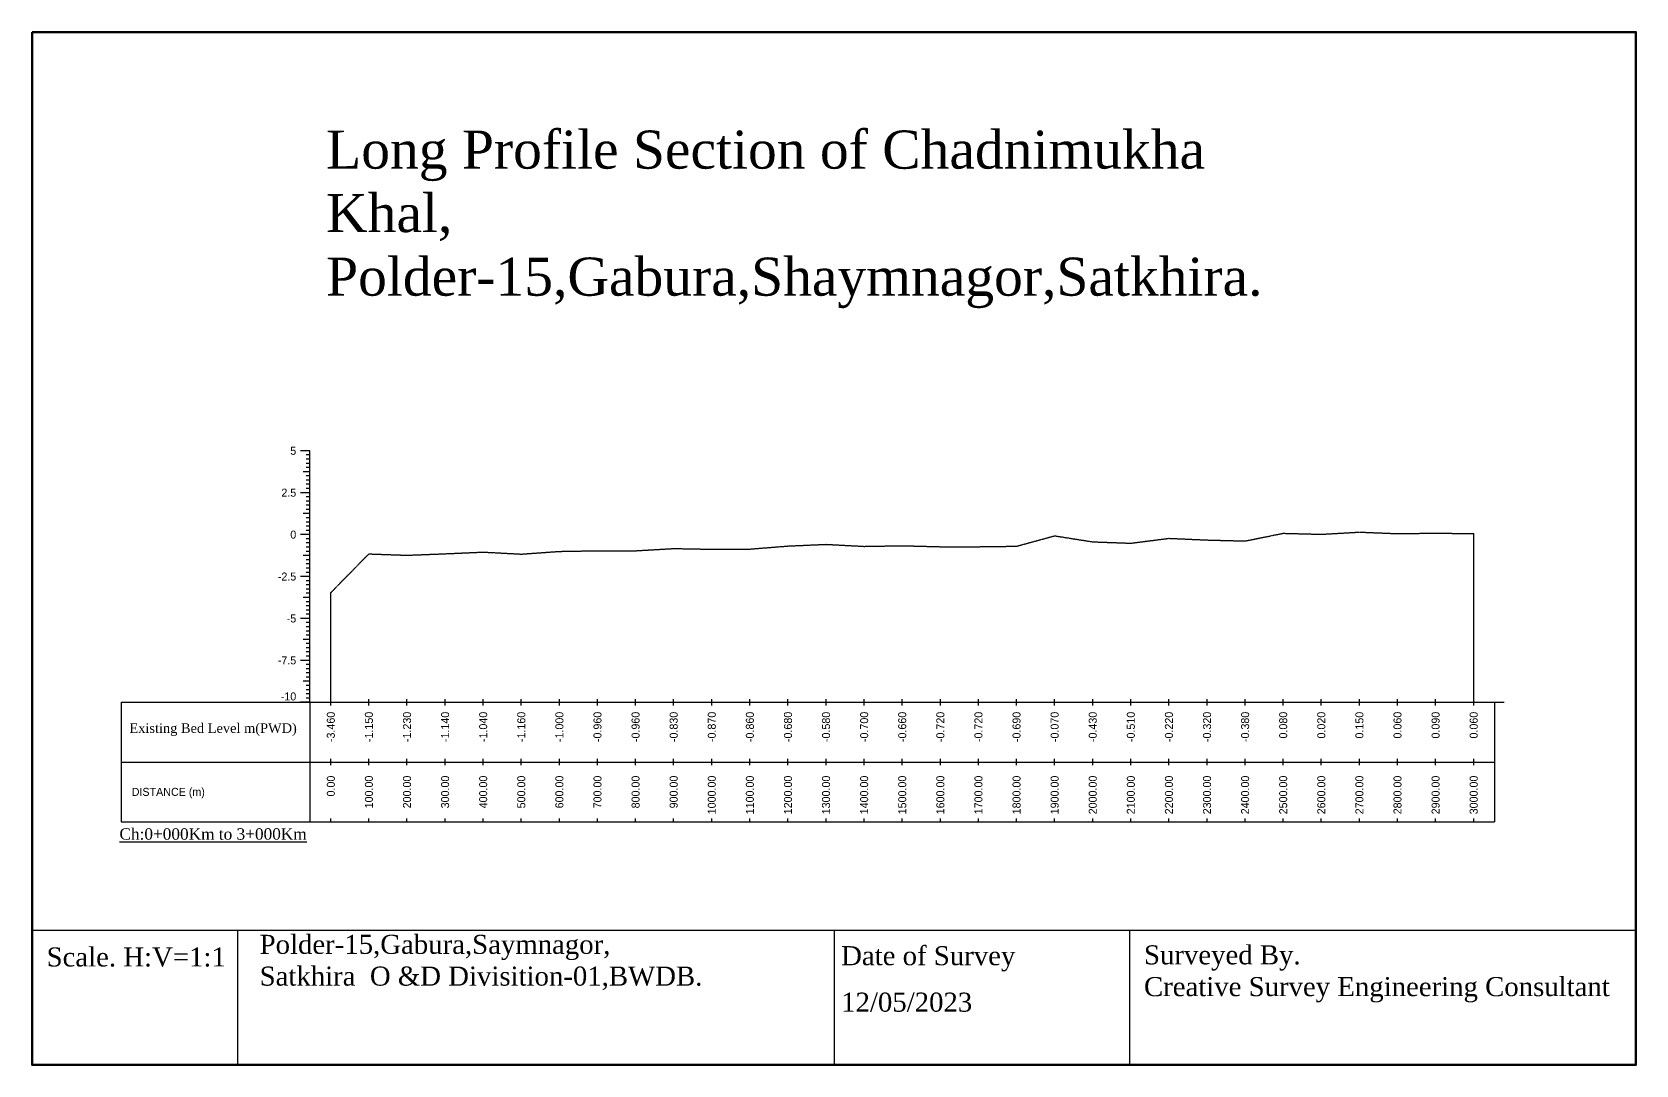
# Model space of a CAD drawing. Header units: inches. Extents: x 2308 to 13708, y -3465 to 2632.
# Drawn here: x 9498 to 13708, y -855 to 1855 of the extents above; entities that cross this region are included whole.
import ezdxf
from ezdxf.enums import TextEntityAlignment as Align

# ---------------------------------------------------------------- set-up
doc = ezdxf.new("R2010")
doc.units = ezdxf.units.IN
doc.header["$MEASUREMENT"] = 0
doc.linetypes.add('HIDDEN', pattern=[0.375, 0.25, -0.125])
doc.layers.add('CS_Drawing', color=7, linetype='Continuous')
doc.layers.add('GL', color=3, linetype='HIDDEN')
doc.styles.add('romans', font='romans.shx')

msp = doc.modelspace()

# ---------------------------------------------------------------- linework, layer by layer
at = {"color": 4, "lineweight": 50}
msp.add_lwpolyline([(9498.1, 1855.1), (13708.1, 1855.1), (13708.1, -855.2), (9498.1, -855.2)], close=True, dxfattribs=at)
for points in [[(9498.1, -501.7), (13708.1, -501.7)], [(9498.1, -501.7), (9498.1, -855.1)], [(10037, -501.7), (10037, -855.1)], [(11603.1, -501.7), (11603.1, -855.1)], [(12379, -501.7), (12379, -855.1)]]:
    msp.add_lwpolyline(points)
at = {"layer": 'CS_Drawing'}
for p, q in [((10227.2, 756.4), (10202.5, 756.4)), ((10227.2, 756.4), (10209.9, 756.4)), ((10227.2, 756.4), (10217.3, 756.4)), ((10227.2, 745.4), (10217.3, 745.4)), ((10227.2, 734.4), (10217.3, 734.4)), ((10227.2, 723.4), (10217.3, 723.4)), ((10227.2, 96.4), (10227.2, 756.4)), ((10227.2, 701.4), (10209.9, 701.4)), ((10227.2, 712.4), (10217.3, 712.4)), ((10227.2, 701.4), (10217.3, 701.4)), ((10227.2, 690.4), (10217.3, 690.4)), ((10227.2, 679.4), (10217.3, 679.4)), ((10227.2, 646.4), (10202.5, 646.4)), ((10227.2, 646.4), (10209.9, 646.4)), ((10227.2, 668.4), (10217.3, 668.4)), ((10227.2, 657.4), (10217.3, 657.4)), ((10227.2, 646.4), (10217.3, 646.4)), ((10227.2, 635.4), (10217.3, 635.4)), ((10227.2, 591.4), (10209.9, 591.4)), ((10227.2, 624.4), (10217.3, 624.4)), ((10227.2, 613.4), (10217.3, 613.4)), ((10227.2, 602.4), (10217.3, 602.4)), ((10227.2, 591.4), (10217.3, 591.4)), ((10227.2, 580.4), (10217.3, 580.4)), ((10227.2, 569.4), (10217.3, 569.4)), ((10227.2, 558.4), (10217.3, 558.4)), ((10227.2, 547.4), (10217.3, 547.4)), ((10227.2, 536.4), (10202.5, 536.4)), ((10227.2, 536.4), (10209.9, 536.4)), ((10227.2, 536.4), (10217.3, 536.4)), ((10227.2, 525.4), (10217.3, 525.4)), ((10227.2, 514.4), (10217.3, 514.4)), ((13282.2, 96.4), (13282.2, 539)), ((10227.2, 481.4), (10209.9, 481.4)), ((10227.2, 503.4), (10217.3, 503.4)), ((10227.2, 492.4), (10217.3, 492.4)), ((10227.2, 481.4), (10217.3, 481.4)), ((10227.2, 470.4), (10217.3, 470.4)), ((10227.2, 426.4), (10202.5, 426.4)), ((10227.2, 426.4), (10209.9, 426.4)), ((10227.2, 459.4), (10217.3, 459.4)), ((10227.2, 448.4), (10217.3, 448.4)), ((10227.2, 437.4), (10217.3, 437.4)), ((10227.2, 426.4), (10217.3, 426.4)), ((10227.2, 415.4), (10217.3, 415.4)), ((10227.2, 404.4), (10217.3, 404.4)), ((10227.2, 393.4), (10217.3, 393.4)), ((10227.2, 382.4), (10217.3, 382.4)), ((10282.2, 96.4), (10282.2, 384.1)), ((10227.2, 371.4), (10209.9, 371.4)), ((10227.2, 371.4), (10217.3, 371.4)), ((10227.2, 360.4), (10217.3, 360.4)), ((10227.2, 349.4), (10217.3, 349.4)), ((10227.2, 338.4), (10217.3, 338.4)), ((10227.2, 316.4), (10202.5, 316.4)), ((10227.2, 316.4), (10209.9, 316.4)), ((10227.2, 327.4), (10217.3, 327.4)), ((10227.2, 316.4), (10217.3, 316.4)), ((10227.2, 305.4), (10217.3, 305.4)), ((10227.2, 261.4), (10209.9, 261.4)), ((10227.2, 294.4), (10217.3, 294.4)), ((10227.2, 283.4), (10217.3, 283.4)), ((10227.2, 272.4), (10217.3, 272.4)), ((10227.2, 261.4), (10217.3, 261.4)), ((10227.2, 250.4), (10217.3, 250.4)), ((10227.2, 239.4), (10217.3, 239.4)), ((10227.2, 228.4), (10217.3, 228.4)), ((10227.2, 217.4), (10217.3, 217.4)), ((10227.2, 206.4), (10202.5, 206.4)), ((10227.2, 206.4), (10209.9, 206.4)), ((10227.2, 206.4), (10217.3, 206.4)), ((10227.2, 195.4), (10217.3, 195.4)), ((10227.2, 184.4), (10217.3, 184.4)), ((10227.2, 173.4), (10217.3, 173.4)), ((10227.2, 151.4), (10209.9, 151.4)), ((10227.2, 162.4), (10217.3, 162.4)), ((10227.2, 151.4), (10217.3, 151.4)), ((10227.2, 140.4), (10217.3, 140.4)), ((10227.2, 129.4), (10217.3, 129.4)), ((9732.2, 96.4), (10227.2, 96.4)), ((9732.2, 96.4), (9732.2, -217.1)), ((10227.2, 96.4), (10202.5, 96.4)), ((10227.2, 96.4), (10209.9, 96.4)), ((10227.2, 118.4), (10217.3, 118.4)), ((10227.2, 107.4), (10217.3, 107.4)), ((10227.2, 96.4), (10217.3, 96.4)), ((10227.2, 96.4), (13337.2, 96.4)), ((10227.2, 96.4), (10227.2, -217.1)), ((10282.2, 88.1), (10282.2, 104.6)), ((10382.2, 88.1), (10382.2, 104.6)), ((10482.2, 88.1), (10482.2, 104.6)), ((10582.2, 88.1), (10582.2, 104.6)), ((10682.2, 88.1), (10682.2, 104.6)), ((10782.2, 88.1), (10782.2, 104.6)), ((10882.2, 88.1), (10882.2, 104.6)), ((10982.2, 88.1), (10982.2, 104.6)), ((11082.2, 88.1), (11082.2, 104.6)), ((11182.2, 88.1), (11182.2, 104.6)), ((11282.2, 88.1), (11282.2, 104.6)), ((11382.2, 88.1), (11382.2, 104.6)), ((11482.2, 88.1), (11482.2, 104.6)), ((11582.2, 88.1), (11582.2, 104.6)), ((11682.2, 88.1), (11682.2, 104.6)), ((11782.2, 88.1), (11782.2, 104.6)), ((11882.2, 88.1), (11882.2, 104.6)), ((11982.2, 88.1), (11982.2, 104.6)), ((12082.2, 88.1), (12082.2, 104.6)), ((12182.2, 88.1), (12182.2, 104.6)), ((12282.2, 88.1), (12282.2, 104.6)), ((12382.2, 88.1), (12382.2, 104.6)), ((12482.2, 88.1), (12482.2, 104.6)), ((12582.2, 88.1), (12582.2, 104.6)), ((12682.2, 88.1), (12682.2, 104.6)), ((12782.2, 88.1), (12782.2, 104.6)), ((12882.2, 88.1), (12882.2, 104.6)), ((12982.2, 88.1), (12982.2, 104.6)), ((13082.2, 88.1), (13082.2, 104.6)), ((13182.2, 88.1), (13182.2, 104.6)), ((13282.2, 88.1), (13282.2, 104.6)), ((13337.2, 96.4), (13362, 96.4)), ((13337.2, 96.4), (13354.5, 96.4)), ((13337.2, 96.4), (13347.1, 96.4)), ((13337.2, 96.4), (13337.2, -217.1)), ((9732.2, -60.4), (10227.2, -60.4)), ((10227.2, -60.4), (13337.2, -60.4)), ((10227.2, -60.4), (13337.2, -60.4)), ((10282.2, -68.6), (10282.2, -52.1)), ((10382.2, -68.6), (10382.2, -52.1)), ((10482.2, -68.6), (10482.2, -52.1)), ((10582.2, -68.6), (10582.2, -52.1)), ((10682.2, -68.6), (10682.2, -52.1)), ((10782.2, -68.6), (10782.2, -52.1)), ((10882.2, -68.6), (10882.2, -52.1)), ((10982.2, -68.6), (10982.2, -52.1)), ((11082.2, -68.6), (11082.2, -52.1)), ((11182.2, -68.6), (11182.2, -52.1)), ((11282.2, -68.6), (11282.2, -52.1)), ((11382.2, -68.6), (11382.2, -52.1)), ((11482.2, -68.6), (11482.2, -52.1)), ((11582.2, -68.6), (11582.2, -52.1)), ((11682.2, -68.6), (11682.2, -52.1)), ((11782.2, -68.6), (11782.2, -52.1)), ((11882.2, -68.6), (11882.2, -52.1)), ((11982.2, -68.6), (11982.2, -52.1)), ((12082.2, -68.6), (12082.2, -52.1)), ((12182.2, -68.6), (12182.2, -52.1)), ((12282.2, -68.6), (12282.2, -52.1)), ((12382.2, -68.6), (12382.2, -52.1)), ((12482.2, -68.6), (12482.2, -52.1)), ((12582.2, -68.6), (12582.2, -52.1)), ((12682.2, -68.6), (12682.2, -52.1)), ((12782.2, -68.6), (12782.2, -52.1)), ((12882.2, -68.6), (12882.2, -52.1)), ((12982.2, -68.6), (12982.2, -52.1)), ((13082.2, -68.6), (13082.2, -52.1)), ((13182.2, -68.6), (13182.2, -52.1)), ((13282.2, -68.6), (13282.2, -52.1)), ((10282.2, -217.1), (10282.2, -208.9)), ((10382.2, -217.1), (10382.2, -208.9)), ((10482.2, -217.1), (10482.2, -208.9)), ((10582.2, -217.1), (10582.2, -208.9)), ((10682.2, -217.1), (10682.2, -208.9)), ((10782.2, -217.1), (10782.2, -208.9)), ((10882.2, -217.1), (10882.2, -208.9)), ((10982.2, -217.1), (10982.2, -208.9)), ((11082.2, -217.1), (11082.2, -208.9)), ((11182.2, -217.1), (11182.2, -208.9)), ((11282.2, -217.1), (11282.2, -208.9)), ((11382.2, -217.1), (11382.2, -208.9)), ((11482.2, -217.1), (11482.2, -208.9)), ((11582.2, -217.1), (11582.2, -208.9)), ((11682.2, -217.1), (11682.2, -208.9)), ((11782.2, -217.1), (11782.2, -208.9)), ((11882.2, -217.1), (11882.2, -208.9)), ((11982.2, -217.1), (11982.2, -208.9)), ((12082.2, -217.1), (12082.2, -208.9)), ((12182.2, -217.1), (12182.2, -208.9)), ((12282.2, -217.1), (12282.2, -208.9)), ((12382.2, -217.1), (12382.2, -208.9)), ((12482.2, -217.1), (12482.2, -208.9)), ((12582.2, -217.1), (12582.2, -208.9)), ((12682.2, -217.1), (12682.2, -208.9)), ((12782.2, -217.1), (12782.2, -208.9)), ((12882.2, -217.1), (12882.2, -208.9)), ((12982.2, -217.1), (12982.2, -208.9)), ((13082.2, -217.1), (13082.2, -208.9)), ((13182.2, -217.1), (13182.2, -208.9)), ((13282.2, -217.1), (13282.2, -208.9)), ((9732.2, -217.1), (10227.2, -217.1)), ((10227.2, -217.1), (13337.2, -217.1))]:
    msp.add_line(p, q, dxfattribs=at)
at = {"layer": 'GL', "color": 5}
msp.add_lwpolyline([(10282.2, 384.1), (10382.2, 485.8), (10482.2, 482.3), (10582.2, 486.2), (10682.2, 490.6), (10782.2, 485.3), (10882.2, 492.4), (10982.2, 494.1), (11082.2, 494.1), (11182.2, 499.9), (11282.2, 498.1), (11382.2, 498.5), (11482.2, 506.5), (11582.2, 510.9), (11682.2, 505.6), (11782.2, 507.3), (11882.2, 504.7), (11982.2, 504.7), (12082.2, 506), (12182.2, 533.3), (12282.2, 517.5), (12382.2, 513.9), (12482.2, 526.7), (12582.2, 522.3), (12682.2, 519.7), (12782.2, 539.9), (12882.2, 537.3), (12982.2, 543), (13082.2, 539), (13182.2, 540.3), (13282.2, 539), (13282.2, 539)], dxfattribs=at)

# ---------------------------------------------------------------- texts
at = {"attachment_point": 1, "style": 'romans'}
for s, insert, char_height, width in [('{\\fTimes New Roman|b0|i0|c0|p18;Long Profile Section of Chadnimukha Khal, Polder-15,Gabura,Shaymnagor,Satkhira.}', (10269.9, 1596.8), 100, 2637.973), ('{\\fTimes New Roman|b0|i0|c0|p18;Existing Bed Level m(PWD)}', (9753.6, 41.1), 25, 446.549), ('{\\fTimes New Roman|b0|i0|c0|p18;\\LCh:0+000Km to 3+000Km}', (9727.4, -234.2), 30, 798.17), ('{\\fTimes New Roman|b0|i0|c0|p18;Scale. H:V=1:1}', (9536.2, -546.9), 50, 798.17), ('{\\fTimes New Roman|b0|i0|c0|p18;Polder-15,Gabura,Saymnagor,                        Satkhira  O &D Divisition-01,BWDB.}', (10095.4, -513.8), 50, 1426.082), ('{\\fTimes New Roman|b0|i0|c0|p18;Date of Survey}', (11621.9, -543.6), 50, 798.17), ('{\\fTimes New Roman|b0|i0|c0|p18;  Surveyed By.                                                  Creative Survey Engineering Consultant}', (12379, -541.4), 50, 1343.146), ('{\\fTimes New Roman|b0|i0|c0|p18;12/05/2023}', (11621.9, -665.5), 50, 798.17)]:
    msp.add_mtext(s, dxfattribs=dict(at, insert=insert, char_height=char_height, width=width))
at = {"layer": 'CS_Drawing'}
for s, p in [('5', (10191.5, 756.4)), ('2.5', (10191.5, 646.4)), ('0', (10191.5, 536.4)), ('-2.5', (10191.5, 426.4)), ('-5', (10191.5, 316.4)), ('-7.5', (10191.5, 206.4))]:
    msp.add_text(s, height=21, dxfattribs=at).set_placement(p, align=Align.MIDDLE_RIGHT)
msp.add_text('-10', height=21, dxfattribs=at).set_placement((10191.5, 101.3), align=Align.RIGHT)
for s, p in [('-3.460', (10282.2, 71.6)), ('-1.150', (10382.2, 71.6)), ('-1.230', (10482.2, 71.6)), ('-1.140', (10582.2, 71.6)), ('-1.040', (10682.2, 71.6)), ('-1.160', (10782.2, 71.6)), ('-1.000', (10882.2, 71.6)), ('-0.960', (10982.2, 71.6)), ('-0.960', (11082.2, 71.6)), ('-0.830', (11182.2, 71.6)), ('-0.870', (11282.2, 71.6)), ('-0.860', (11382.2, 71.6)), ('-0.680', (11482.2, 71.6)), ('-0.580', (11582.2, 71.6)), ('-0.700', (11682.2, 71.6)), ('-0.660', (11782.2, 71.6)), ('-0.720', (11882.2, 71.6)), ('-0.720', (11982.2, 71.6)), ('-0.690', (12082.2, 71.6)), ('-0.070', (12182.2, 71.6)), ('-0.430', (12282.2, 71.6)), ('-0.510', (12382.2, 71.6)), ('-0.220', (12482.2, 71.6)), ('-0.320', (12582.2, 71.6)), ('-0.380', (12682.2, 71.6)), ('0.080', (12782.2, 71.6)), ('0.020', (12882.2, 71.6)), ('0.150', (12982.2, 71.6)), ('0.060', (13082.2, 71.6)), ('0.090', (13182.2, 71.6)), ('0.060', (13282.2, 71.6)), ('0.00', (10282.2, -96.1)), ('100.00', (10382.2, -96.1)), ('200.00', (10482.2, -96.1)), ('300.00', (10582.2, -96.1)), ('400.00', (10682.2, -96.1)), ('500.00', (10782.2, -96.1)), ('600.00', (10882.2, -96.1)), ('700.00', (10982.2, -96.1)), ('800.00', (11082.2, -96.1)), ('900.00', (11182.2, -96.1)), ('1000.00', (11282.2, -96.1)), ('1100.00', (11382.2, -96.1)), ('1200.00', (11482.2, -96.1)), ('1300.00', (11582.2, -96.1)), ('1400.00', (11682.2, -96.1)), ('1500.00', (11782.2, -96.1)), ('1600.00', (11882.2, -96.1)), ('1700.00', (11982.2, -96.1)), ('1800.00', (12082.2, -96.1)), ('1900.00', (12182.2, -96.1)), ('2000.00', (12282.2, -96.1)), ('2100.00', (12382.2, -96.1)), ('2200.00', (12482.2, -96.1)), ('2300.00', (12582.2, -96.1)), ('2400.00', (12682.2, -96.1)), ('2500.00', (12782.2, -96.1)), ('2600.00', (12882.2, -96.1)), ('2700.00', (12982.2, -96.1)), ('2800.00', (13082.2, -96.1)), ('2900.00', (13182.2, -96.1)), ('3000.00', (13282.2, -96.1))]:
    msp.add_text(s, height=21, rotation=90, dxfattribs=at).set_placement(p, align=Align.MIDDLE_RIGHT)
msp.add_text('DISTANCE (m)', height=21, dxfattribs=at).set_placement((9759.7, -138.7), align=Align.MIDDLE_LEFT)

doc.saveas('drawing.dxf')
